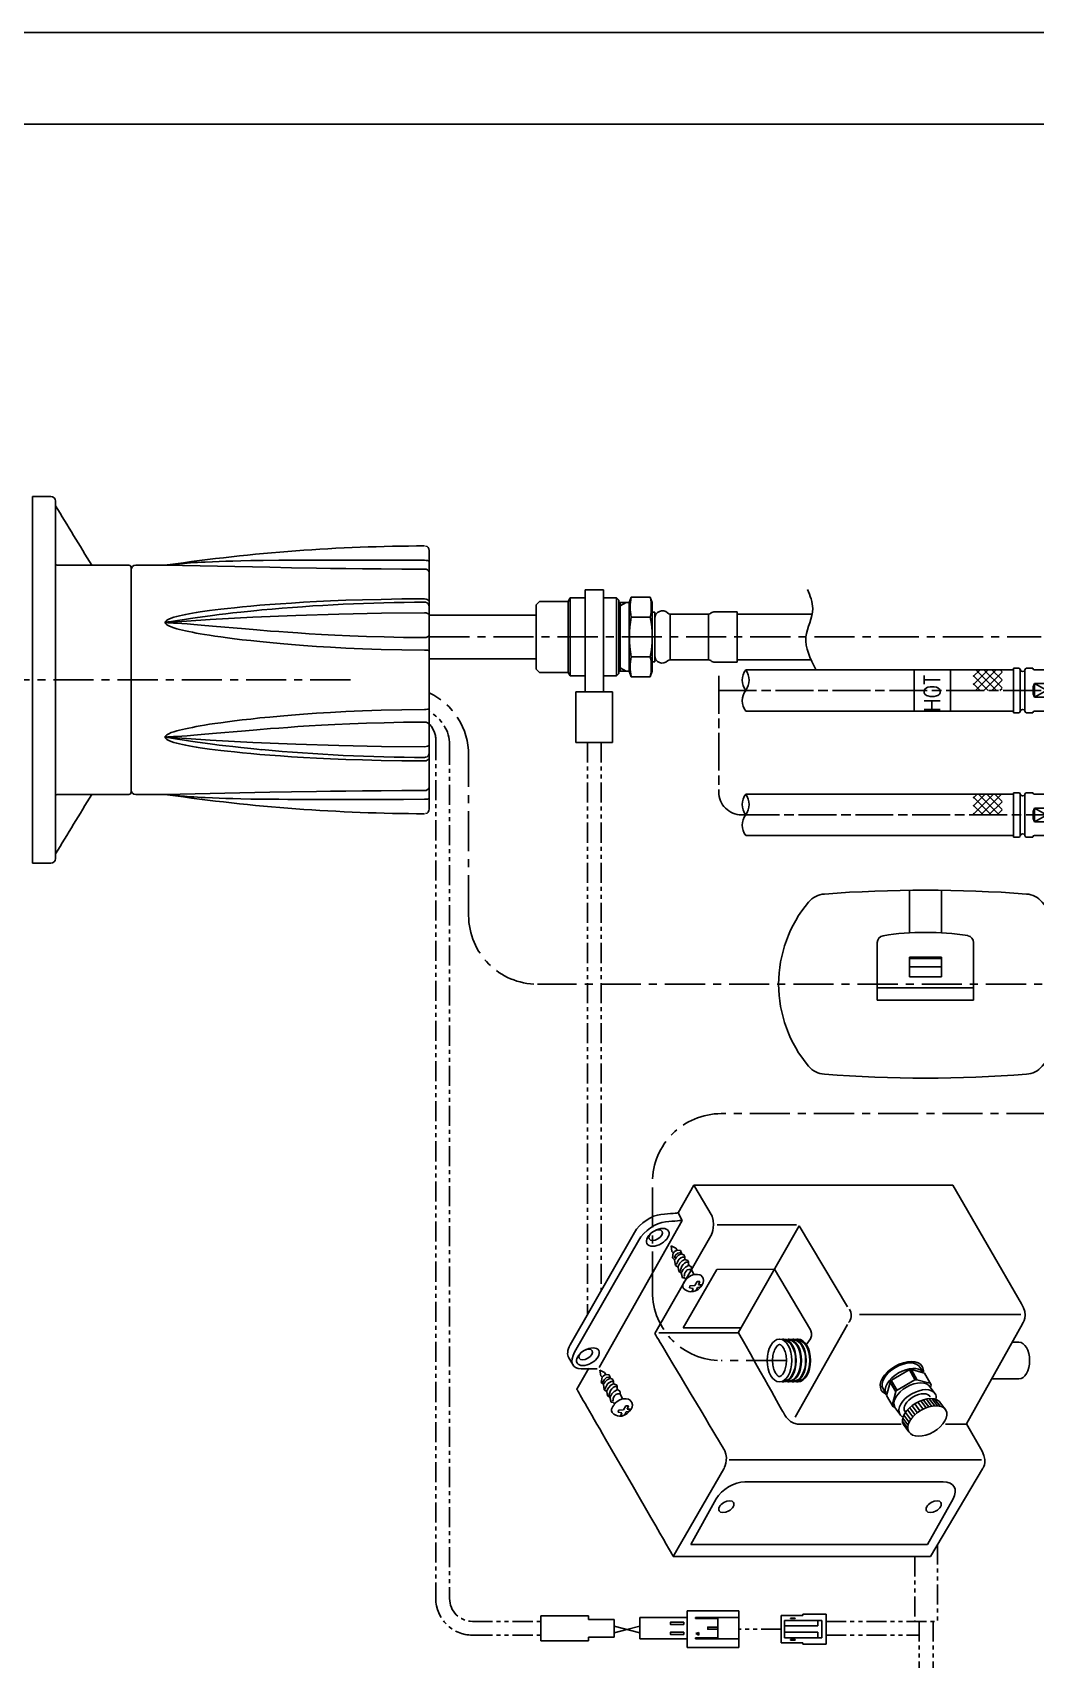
# Model space of a CAD drawing. Extents: x 0 to 841, y -1188 to -594.
# Drawn here: x 474.5 to 693.2, y -948.8 to -594 of the extents above; entities that cross this region are included whole.
import ezdxf

# ---------------------------------------------------------------- set-up
doc = ezdxf.new("R2010")
doc.units = 0
doc.header["$LTSCALE"] = 7
doc.header["$MEASUREMENT"] = 0
for name, pattern in [('CENTER', [2, 1.25, -0.25, 0.25, -0.25]), ('CHAIN', [0.3543, 0.2362, -0.0295, 0.0591, -0.0295]), ('PHANTOM2', [1.25, 0.625, -0.125, 0.125, -0.125, 0.125, -0.125])]:
    doc.linetypes.add(name, pattern=pattern)
doc.layers.get('0').update_dxf_attribs({"color": 2, "linetype": 'CONTINUOUS'})
for name, color, linetype in [('CL', 1, 'CENTER'), ('D', 2, 'CONTINUOUS'), ('DIM', 2, 'CONTINUOUS'), ('DWG', 7, 'CONTINUOUS'), ('HT', 3, 'CONTINUOUS'), ('PH', 3, 'PHANTOM2'), ('TXT', 4, 'CONTINUOUS')]:
    doc.layers.add(name, color=color, linetype=linetype)
doc.styles.add('GHS', font='romans', dxfattribs={"bigfont": 'ghs'})

# ---------------------------------------------------------------- blocks, each defined once
blk = doc.blocks.new('BORDER')
blk.add_line((1, 1), (0, 1))
blk = doc.blocks.new('A$C202E245C')
at = {"layer": 'DWG'}
for p, q in [((-6.11, 13.31), (-9.61, 13.31)), ((-9.61, -7.69), (-9.61, 13.31)), ((-6.93, -7.69), (-6.93, 13.31)), ((-6.11, 13.31), (2.98, 13.31)), ((-4.5, 6.31), (-0.2, 6.31)), ((-4.5, 6.31), (-4.5, -0.69)), ((-2.32, 6.31), (-2.32, -0.69)), ((-0.5, 6.31), (-0.5, -0.69)), ((-0.2, 6.31), (-0.2, -0.69)), ((5.08, 6.31), (14.37, 6.31)), ((-4.5, -0.69), (-0.2, -0.69)), ((5.09, -0.69), (14.37, -0.69)), ((-6.11, -7.69), (-9.61, -7.69)), ((-6.11, -7.69), (2.98, -7.69))]:
    blk.add_line(p, q, dxfattribs=at)
for centre, radius, start, end in [((-6.11, 7.05), 27.77, 90, 130.1295), ((-6.11, 7.05), 27.77, 49.8705, 90), ((-20.78, 24.45), 5, 130.1295, 175.6221), ((8.56, 24.45), 5, 4.3779, 49.8705), ((261.89, 2.81), 288.5, 175.6221, 184.3779), ((-274.11, 2.81), 288.5, 355.6221, 4.3779), ((2.98, 11.81), 1.5, 8.9805, 90), ((-53.99, 2.81), 59.18, 351.0275, 8.9805), ((2.98, -6.19), 1.5, 270, 351.0275), ((-20.78, -18.83), 5, 184.3779, 229.8705), ((8.56, -18.83), 5, 310.1295, 355.6221), ((-6.11, -1.42), 27.77, 229.8705, 270), ((-6.11, -1.42), 27.77, 270, 310.1295)]:
    blk.add_arc(centre, radius, start, end, dxfattribs=at)
blk = doc.blocks.new('nut')
at = {"layer": 'D', "ltscale": 0.6}
for p, q in [((40726.74, -8042.71), (40721.35, -8037.83)), ((40726.74, -8037.83), (40721.35, -8042.71)), ((40724.04, -8050.33), (40721.35, -8045.11)), ((40726.74, -8045.11), (40724.04, -8050.33)), ((40711.71, -8048.83), (40706.31, -8051.83)), ((40711.71, -8051.83), (40706.31, -8048.83)), ((40724.04, -8050.33), (40721.35, -8055.54)), ((40726.74, -8055.54), (40724.04, -8050.33)), ((40726.74, -8057.94), (40721.35, -8062.83)), ((40726.74, -8062.83), (40721.35, -8057.94))]:
    blk.add_line(p, q, dxfattribs=at)
at = {"layer": 'DWG'}
for p, q in [((40719.85, -8038.83), (40719.85, -8050.33)), ((40720.45, -8039.89), (40721.27, -8038.02)), ((40721.35, -8037.83), (40726.74, -8037.83)), ((40727.6, -8039.32), (40726.74, -8037.83)), ((40727.6, -8040.03), (40727.6, -8039.32)), ((40727.6, -8039.66), (40727.6, -8053.04)), ((40716.85, -8044.58), (40716.85, -8041.83)), ((40721.35, -8042.71), (40720.46, -8040.7)), ((40726.74, -8042.71), (40721.35, -8042.71)), ((40721.35, -8045.11), (40721.35, -8042.71)), ((40726.74, -8042.71), (40726.74, -8045.11)), ((40701.75, -8045.48), (40702.9, -8045.48)), ((40701.75, -8055.18), (40701.75, -8045.48)), ((40701.75, -8045.48), (40701.75, -8055.18)), ((40703.25, -8045.83), (40703.25, -8050.33)), ((40704.25, -8045.83), (40704.25, -8050.33)), ((40704.6, -8045.48), (40706.01, -8045.48)), ((40706.01, -8045.53), (40706.01, -8045.48)), ((40706.31, -8045.83), (40711.71, -8045.83)), ((40712.01, -8045.48), (40713.41, -8045.48)), ((40712.01, -8045.53), (40712.01, -8045.48)), ((40713.41, -8055.18), (40713.41, -8045.48)), ((40716.75, -8055.73), (40716.75, -8044.93)), ((40716.85, -8044.58), (40716.85, -8044.83)), ((40716.85, -8046.12), (40716.85, -8058.83)), ((40721.35, -8045.11), (40720.41, -8050.14)), ((40726.74, -8045.11), (40721.35, -8045.11)), ((40703.25, -8054.83), (40703.25, -8050.33)), ((40704.25, -8054.83), (40704.25, -8050.33)), ((40706.31, -8048.83), (40711.71, -8048.83)), ((40706.31, -8048.83), (40706.31, -8050.33)), ((40706.31, -8051.83), (40706.31, -8050.33)), ((40711.71, -8048.83), (40711.71, -8050.33)), ((40711.71, -8051.83), (40711.71, -8050.33)), ((40719.85, -8061.83), (40719.85, -8050.33)), ((40721.35, -8055.54), (40720.41, -8050.51)), ((40706.31, -8051.83), (40711.71, -8051.83)), ((40727.6, -8053.04), (40727.6, -8061.33)), ((40701.75, -8055.18), (40702.9, -8055.18)), ((40704.6, -8055.18), (40706.01, -8055.18)), ((40706.01, -8055.13), (40706.01, -8055.18)), ((40706.31, -8054.83), (40711.71, -8054.83)), ((40712.01, -8055.13), (40712.01, -8055.18)), ((40712.01, -8055.18), (40713.41, -8055.18)), ((40721.35, -8057.94), (40720.46, -8059.96)), ((40726.74, -8055.54), (40721.35, -8055.54)), ((40721.35, -8055.54), (40721.35, -8057.94)), ((40726.74, -8057.94), (40721.35, -8057.94)), ((40726.74, -8057.94), (40726.74, -8055.54)), ((40720.45, -8060.76), (40721.27, -8062.63)), ((40727.6, -8061.33), (40726.74, -8062.83)), ((40721.35, -8062.83), (40726.74, -8062.83))]:
    blk.add_line(p, q, dxfattribs=at)
for points in [[(40726.74, -8042.71), (40726.81, -8042.55), (40726.9, -8042.33), (40726.98, -8042.11), (40727.05, -8041.9), (40727.11, -8041.7), (40727.16, -8041.49), (40727.21, -8041.29), (40727.24, -8041.09), (40727.27, -8040.89), (40727.29, -8040.69), (40727.31, -8040.49), (40727.31, -8040.29), (40727.31, -8040.1), (40727.3, -8039.9), (40727.28, -8039.7), (40727.25, -8039.5), (40727.22, -8039.3), (40727.18, -8039.1), (40727.12, -8038.89), (40727.07, -8038.69), (40727, -8038.48), (40726.92, -8038.26), (40726.83, -8038.05), (40726.74, -8037.83)], [(40727.11, -8046.83), (40727.17, -8047.17), (40727.04, -8046.49), (40726.89, -8045.8), (40726.74, -8045.11)], [(40726.74, -8057.94), (40726.81, -8058.1), (40726.9, -8058.32), (40726.98, -8058.54), (40727.05, -8058.75), (40727.11, -8058.96), (40727.16, -8059.16), (40727.21, -8059.36), (40727.24, -8059.56), (40727.27, -8059.76), (40727.29, -8059.96), (40727.31, -8060.16), (40727.31, -8060.36), (40727.31, -8060.55), (40727.3, -8060.75), (40727.28, -8060.95), (40727.25, -8061.15), (40727.22, -8061.35), (40727.18, -8061.55), (40727.12, -8061.76), (40727.07, -8061.96), (40727, -8062.17), (40726.92, -8062.39), (40726.83, -8062.6), (40726.74, -8062.83)]]:
    blk.add_lwpolyline(points, dxfattribs=at)
for points in [[(40727.17, -8053.48), (40727.1, -8053.88, 0.089594), (40727.1, -8046.77)], [(40726.74, -8055.54), (40726.89, -8054.85), (40727.04, -8054.16), (40727.17, -8053.48), (40727.1, -8053.88, 0.003385), (40727.14, -8053.61)]]:
    blk.add_lwpolyline(points, format="xyb", dxfattribs=at)
for centre, radius, start, end in [((40719.85, -8041.83), 3, 89.4597, 180), ((40719.94, -8037.33), 1.5, 267.839, 340.5774), ((40721.37, -8040.29), 1, 156.4975, 203.9751), ((40702.9, -8045.83), 0.35, 360, 90), ((40703.55, -8045.75), 0.3, 186.2876, 208.5523), ((40703.75, -8045.64), 0.532, 208.5523, 331.4477), ((40703.96, -8045.75), 0.3, 331.4477, 353.7124), ((40704.6, -8045.83), 0.35, 90, 180), ((40706.31, -8045.53), 0.3, 180, 270), ((40711.71, -8045.53), 0.3, 270, 0), ((40713.41, -8044.68), 0.8, 270, 314.4593), ((40715.13, -8046.42), 1.65, 47.9269, 134.4593), ((40715.13, -8046.42), 1.65, 10.345, 47.9269), ((40716.85, -8044.93), 0.1, 90, 180), ((40709.91, -8050.33), 3.9, 157.3801, 180), ((40709.91, -8050.33), 3.9, 180, 202.6199), ((40708.11, -8050.33), 3.9, 0, 22.6199), ((40708.11, -8050.33), 3.9, 337.3801, 0), ((40721.39, -8050.33), 1, 169.3559, 190.6441), ((40703.55, -8054.9), 0.3, 151.4477, 173.7124), ((40703.75, -8055.01), 0.532, 28.5523, 151.4477), ((40703.96, -8054.9), 0.3, 6.2876, 28.5523), ((40715.13, -8054.23), 1.65, 312.0731, 349.655), ((40702.9, -8054.83), 0.35, 270, 0), ((40704.6, -8054.83), 0.35, 180, 270), ((40706.31, -8055.13), 0.3, 90, 180), ((40711.71, -8055.13), 0.3, 0, 90), ((40713.41, -8055.98), 0.8, 45.5407, 90), ((40715.13, -8054.23), 1.65, 225.5407, 312.0731), ((40716.85, -8055.73), 0.1, 180, 270), ((40719.85, -8058.83), 3, 180, 270.5403), ((40719.94, -8063.32), 1.5, 19.4226, 92.161), ((40721.37, -8060.36), 1, 156.0249, 203.5025)]:
    blk.add_arc(centre, radius, start, end, dxfattribs=at)
blk = doc.blocks.new('HOSE')
at = {"layer": 'HT', "ltscale": 0.6}
h = blk.add_hatch(dxfattribs=at)
h.set_pattern_fill('ANSI37', color=256, scale=10, angle=90)
h.set_pattern_definition([(135, (36912.7817, -28545.7335), (-0.88388348, -0.88388348), []), (225, (36912.7817, -28545.7335), (0.88388348, -0.88388348), [])])
h.paths.add_polyline_path([(40969.21, -8320.8), (40969.21, -8316.3), (40975.48, -8316.3), (40975.48, -8320.8)])
at = {"layer": 'D'}
for centre, start, end in [((40922.6, -8318.55), 143.1547, 216.8453), ((40916.6, -8318.55), 323.1547, 36.8453), ((40922.6, -8323.05), 143.1547, 216.8453)]:
    blk.add_arc(centre, 3.75, start, end, dxfattribs=at)
at = {"layer": 'DWG'}
for p, q in [((40956.35, -8316.3), (40919.6, -8316.3)), ((40977.96, -8316.3), (40956.35, -8316.3)), ((40977.96, -8325.3), (40919.6, -8325.3))]:
    blk.add_line(p, q, dxfattribs=at)
at = {"layer": 'D'}
blk.add_blockref('nut', (276.22, -270.48), dxfattribs=at)

msp = doc.modelspace()

# ---------------------------------------------------------------- linework, layer by layer
at = {"color": 7, "linetype": 'Continuous'}
for p, q in [((561, -721.08), (584.32, -721.08)), ((561, -730.58), (584.32, -730.58))]:
    msp.add_line(p, q, dxfattribs=at)
at = {"color": 1}
msp.add_line((601.31, -941.6), (606.91, -943.01), dxfattribs=at)
at = {"color": 3}
for p, q in [((601.31, -943.01), (604.11, -942.31)), ((604.11, -942.31), (606.91, -941.6))]:
    msp.add_line(p, q, dxfattribs=at)
at = {"layer": 'CL'}
for p, q in [((561, -725.82), (694.46, -725.82)), ((543.81, -735.18), (147.88, -735.18)), ((793.64, -829.79), (624.66, -829.79)), ((609.66, -868.64), (609.66, -844.79)), ((638.88, -883.64), (624.66, -883.64))]:
    msp.add_line(p, q, dxfattribs=at)
at = {"layer": 'CL', "linetype": 'CHAIN', "ltscale": 5}
for p, q in [((624.12, -734.32), (624.12, -759.63)), ((624.12, -737.48), (747.87, -737.48)), ((629.12, -764.63), (747.87, -764.63))]:
    msp.add_line(p, q, dxfattribs=at)
at = {"layer": 'CL', "linetype": 'CENTER'}
for p, q in [((569.59, -786.55), (569.59, -751.58)), ((761.14, -801.55), (584.59, -801.55))]:
    msp.add_line(p, q, dxfattribs=at)
for centre, start, end in [((554.59, -751.58), 0, 64.6831), ((584.59, -786.55), 180, 270)]:
    msp.add_arc(centre, 15, start, end, dxfattribs=at)
at = {"layer": 'CL', "linetype": 'CHAIN', "ltscale": 5}
msp.add_arc((629.12, -759.63), 5, 180, 270, dxfattribs=at)
at = {"layer": 'CL'}
for centre, start, end in [((624.66, -844.79), 90, 180), ((624.66, -868.64), 180, 270)]:
    msp.add_arc(centre, 15, start, end, dxfattribs=at)
at = {"layer": 'D'}
for p, q in [((602.62, -719.07), (602.32, -719.07)), ((602.62, -719.07), (603.92, -718.32)), ((613.53, -720.82), (613.53, -730.82)), ((621.89, -730.82), (621.89, -720.82)), ((602.62, -732.57), (602.32, -732.57)), ((602.62, -732.57), (603.92, -733.32))]:
    msp.add_line(p, q, dxfattribs=at)
at = {"layer": 'D', "ltscale": 0.6}
for p, q in [((605.05, -721.49), (609.2, -721.49)), ((605.05, -730.15), (609.2, -730.15))]:
    msp.add_line(p, q, dxfattribs=at)
msp.add_lwpolyline([(666.76, -732.98), (674.64, -732.98), (674.64, -741.98), (666.76, -741.98)], close=True, dxfattribs=at)
for centre, radius, start, end in [((615.77, -719.33), 10.94, 168.5902, 191.4098), ((598.47, -719.33), 10.94, 348.5902, 11.4098), ((627.04, -725.82), 22.41, 168.8596, 191.1404), ((587.21, -725.82), 22.41, 348.8596, 11.1404), ((615.77, -732.32), 10.94, 168.5902, 191.4098), ((598.47, -732.32), 10.94, 348.5902, 11.4098)]:
    msp.add_arc(centre, radius, start, end, dxfattribs=at)
msp.add_spline([(643.46, -715.47), (644.62, -719.62), (643.13, -725.82), (645.27, -732.91)], degree=3, dxfattribs=at)
at = {"layer": 'DIM', "color": 7, "linetype": 'ByBlock'}
for p, q in [((595.71, -939.34), (585.31, -939.34)), ((585.31, -939.34), (585.31, -944.75)), ((595.71, -939.34), (595.71, -940.14)), ((601.31, -940.14), (595.71, -940.14)), ((601.31, -940.14), (601.31, -943.95)), ((619.08, -939.71), (619.08, -939.93)), ((595.71, -944.75), (585.31, -944.75)), ((601.31, -943.95), (595.71, -943.95)), ((595.71, -943.95), (595.71, -944.75)), ((619.08, -944.11), (619.08, -944.33))]:
    msp.add_line(p, q, dxfattribs=at)
at = {"layer": 'DIM', "color": 0, "linetype": 'ByBlock'}
for p, q in [((606.91, -939.71), (617.27, -939.71)), ((606.91, -939.71), (606.91, -944.33)), ((617.27, -944.33), (617.27, -938.25)), ((617.27, -938.25), (628.53, -938.25)), ((619.08, -939.71), (624.23, -939.71)), ((619.08, -939.93), (623.94, -939.93)), ((623.94, -939.93), (623.94, -944.11)), ((624.23, -939.71), (628.53, -939.71)), ((628.53, -938.25), (628.53, -946.2)), ((637.73, -939.24), (642.49, -939.24)), ((637.73, -939.24), (637.73, -945.22)), ((639.75, -939.8), (640.79, -939.8)), ((639.75, -939.9), (639.75, -939.8)), ((640.79, -939.9), (639.75, -939.9)), ((640.79, -939.8), (640.79, -939.9)), ((642.49, -938.96), (646, -938.96)), ((642.49, -938.96), (642.49, -939.24)), ((646, -938.96), (647.56, -938.96)), ((647.56, -945.48), (647.56, -938.96)), ((619.13, -943.19), (619.8, -942.93)), ((619.13, -943.19), (619.8, -943.54)), ((619.8, -943.54), (619.8, -942.93)), ((638.48, -940.32), (646.59, -940.32)), ((638.48, -940.32), (638.48, -944.09)), ((638.48, -941.5), (645.74, -941.5)), ((638.48, -942.86), (645.74, -942.86)), ((645.74, -940.32), (645.74, -941.5)), ((645.74, -942.86), (645.74, -944.09)), ((646.59, -940.32), (646.59, -944.09)), ((606.91, -944.33), (617.27, -944.33)), ((617.27, -944.33), (617.27, -946.2)), ((617.27, -946.2), (628.53, -946.2)), ((619.08, -944.11), (623.94, -944.11)), ((624.23, -944.33), (619.08, -944.33)), ((624.23, -944.33), (628.53, -944.33)), ((637.73, -945.22), (642.49, -945.22)), ((638.48, -944.09), (646.59, -944.09)), ((639.75, -944.5), (640.79, -944.5)), ((639.75, -944.6), (639.75, -944.5)), ((640.79, -944.6), (639.75, -944.6)), ((640.79, -944.5), (640.79, -944.6)), ((642.49, -945.22), (642.49, -945.48)), ((642.49, -945.48), (647.56, -945.48))]:
    msp.add_line(p, q, dxfattribs=at)
for points in [[(616.5, -940.71), (613.6, -940.71), (613.6, -941.19), (616.5, -941.19)], [(616.5, -942.9), (613.6, -942.9), (613.6, -943.38), (616.5, -943.38)], [(623.94, -941.78), (621.72, -941.78), (621.72, -942.26), (623.94, -942.26)]]:
    msp.add_lwpolyline(points, close=True, dxfattribs=at)
at = {"layer": 'DWG'}
for p, q in [((474.5, -775.18), (474.5, -695.18)), ((474.5, -695.18), (478.5, -695.18)), ((479.5, -696.18), (479.5, -774.18)), ((560.2, -706), (560.52, -706.12)), ((560.52, -706.12), (560.78, -706.34)), ((515.2, -709.35), (513.75, -709.41)), ((516.62, -709.3), (515.2, -709.35)), ((518.16, -709.26), (516.62, -709.3)), ((519.94, -709.22), (518.16, -709.26)), ((522.11, -709.18), (519.94, -709.22)), ((524.81, -709.14), (522.11, -709.18)), ((528.18, -709.11), (524.81, -709.14)), ((543.72, -709.09), (537.49, -709.08)), ((560.78, -706.34), (560.94, -706.64)), ((560.94, -706.64), (561, -706.98)), ((561, -706.98), (561, -735.18)), ((480, -710.18), (495.5, -710.18)), ((495.5, -710.18), (480, -710.18)), ((496, -710.68), (496, -759.68)), ((496, -711.18), (496, -735.18)), ((497, -710.18), (503.41, -710.18)), ((503.41, -710.18), (526.22, -710.64)), ((503.64, -710.17), (503.5, -710.18)), ((503.75, -710.16), (503.92, -710.13)), ((503.92, -710.13), (503.93, -710.13)), ((503.93, -710.13), (503.92, -710.13)), ((503.93, -710.13), (503.93, -710.13)), ((526.22, -710.64), (530.98, -710.73)), ((594.98, -737.82), (594.98, -715.57)), ((598.98, -715.57), (594.98, -715.57)), ((598.98, -737.82), (598.98, -715.57)), ((519.94, -720.4), (522.11, -720.18)), ((584.32, -718.82), (585.07, -718.07)), ((584.32, -718.82), (584.32, -725.82)), ((585.07, -718.07), (591.32, -718.07)), ((591.76, -717.32), (591.32, -718.07)), ((591.32, -718.07), (591.32, -725.82)), ((591.76, -717.32), (594.98, -717.32)), ((591.76, -717.32), (591.76, -725.82)), ((598.98, -717.32), (601.82, -717.32)), ((602.32, -717.82), (601.82, -717.32)), ((601.82, -717.32), (601.82, -725.82)), ((602.32, -725.82), (602.32, -717.82)), ((604.62, -718.32), (602.32, -718.32)), ((602.62, -725.82), (602.62, -718.32)), ((604.62, -718.32), (605.05, -717.16)), ((604.62, -718.32), (604.62, -733.32)), ((609.2, -717.16), (605.05, -717.16)), ((609.62, -718.32), (609.2, -717.16)), ((609.62, -718.32), (609.62, -725.82)), ((503.92, -722.65), (503.93, -722.65)), ((503.93, -722.69), (503.93, -722.61)), ((506.08, -722.24), (507.61, -722)), ((507.06, -722.9), (506.08, -722.84)), ((508.22, -722.99), (507.06, -722.9)), ((507.61, -722), (508.91, -721.81)), ((509.66, -723.1), (508.22, -722.99)), ((508.91, -721.81), (510.47, -721.58)), ((511.3, -723.23), (509.66, -723.1)), ((510.47, -721.58), (512.15, -721.35)), ((513.75, -723.44), (511.3, -723.23)), ((512.15, -721.35), (513.75, -721.14)), ((513.75, -721.14), (515.2, -720.95)), ((520.97, -724.08), (513.75, -723.44)), ((515.2, -720.95), (516.62, -720.78)), ((516.62, -720.78), (518.15, -720.6)), ((518.15, -720.6), (519.94, -720.4)), ((609.62, -720.42), (610.16, -720.42)), ((610.16, -720.42), (610.16, -731.22)), ((621.89, -720.82), (613.53, -720.82)), ((622.38, -720.65), (622.45, -720.6)), ((628.16, -720.32), (623.25, -720.32)), ((628.16, -720.32), (628.16, -731.32)), ((644.5, -720.82), (628.16, -720.82)), ((523.38, -724.29), (520.97, -724.08)), ((584.32, -732.82), (584.32, -725.82)), ((591.32, -733.57), (591.32, -725.82)), ((591.76, -734.32), (591.76, -725.82)), ((601.82, -734.32), (601.82, -725.82)), ((602.32, -733.82), (602.32, -725.82)), ((602.62, -725.82), (602.62, -733.32)), ((609.62, -725.82), (609.62, -733.32)), ((621.89, -730.82), (613.53, -730.82)), ((644.25, -730.82), (628.16, -730.82)), ((584.32, -732.82), (585.07, -733.57)), ((585.07, -733.57), (591.32, -733.57)), ((591.76, -734.32), (591.32, -733.57)), ((591.76, -734.32), (594.98, -734.32)), ((598.98, -734.32), (601.82, -734.32)), ((602.32, -733.82), (601.82, -734.32)), ((604.62, -733.32), (602.32, -733.32)), ((604.62, -733.32), (605.05, -734.49)), ((609.2, -734.49), (605.05, -734.49)), ((609.62, -733.32), (609.2, -734.49)), ((609.62, -731.22), (610.16, -731.22)), ((622.38, -731), (622.45, -731.05)), ((628.16, -731.32), (623.25, -731.32)), ((496, -759.17), (496, -735.18)), ((561, -763.37), (561, -735.18)), ((592.98, -748.82), (592.98, -737.82)), ((600.98, -737.82), (592.98, -737.82)), ((600.98, -748.82), (600.98, -737.82)), ((503.92, -747.7), (503.93, -747.7)), ((503.93, -747.66), (503.93, -747.74)), ((507.06, -747.45), (506.08, -747.51)), ((506.08, -748.11), (507.61, -748.35)), ((508.22, -747.36), (507.06, -747.45)), ((507.61, -748.35), (508.91, -748.54)), ((509.66, -747.25), (508.22, -747.36)), ((508.91, -748.54), (510.47, -748.77)), ((511.3, -747.12), (509.66, -747.25)), ((513.75, -746.91), (511.3, -747.12)), ((520.97, -746.27), (513.75, -746.91)), ((523.38, -746.07), (520.97, -746.27)), ((510.47, -748.77), (512.15, -749)), ((512.15, -749), (513.75, -749.21)), ((513.75, -749.21), (515.2, -749.4)), ((515.2, -749.4), (516.62, -749.57)), ((516.62, -749.57), (518.15, -749.75)), ((518.15, -749.75), (519.94, -749.95)), ((519.94, -749.95), (522.11, -750.17)), ((600.98, -748.82), (592.98, -748.82)), ((480, -760.18), (495.5, -760.18)), ((495.5, -760.18), (480, -760.18)), ((497, -760.18), (503.41, -760.18)), ((503.41, -760.18), (526.22, -759.71)), ((503.64, -760.18), (503.5, -760.17)), ((503.75, -760.19), (503.92, -760.22)), ((503.92, -760.22), (503.93, -760.22)), ((503.93, -760.22), (503.92, -760.22)), ((503.93, -760.22), (503.93, -760.22)), ((515.2, -761), (513.75, -760.94)), ((516.62, -761.05), (515.2, -761)), ((518.16, -761.09), (516.62, -761.05)), ((519.94, -761.13), (518.16, -761.09)), ((522.11, -761.17), (519.94, -761.13)), ((524.81, -761.21), (522.11, -761.17)), ((528.18, -761.24), (524.81, -761.21)), ((526.22, -759.71), (530.98, -759.62)), ((543.72, -761.26), (537.49, -761.27)), ((560.2, -764.35), (560.52, -764.23)), ((560.52, -764.23), (560.78, -764.01)), ((560.78, -764.01), (560.94, -763.71)), ((560.94, -763.71), (561, -763.37)), ((474.5, -775.18), (478.5, -775.18)), ((615.24, -851.44), (616.18, -853.08)), ((623.77, -854.07), (641.11, -854.07)), ((641.64, -854.27), (628.35, -877.57)), ((652.23, -871.93), (641.64, -854.27)), ((623.69, -863.77), (616.36, -876.52)), ((636.26, -863.73), (623.69, -863.77)), ((644.13, -876.96), (636.26, -863.73)), ((617.71, -867.79), (617.83, -867.32)), ((618.53, -867.9), (617.71, -867.79)), ((617.83, -867.32), (618.93, -867.26)), ((618.35, -868.49), (618.53, -867.9)), ((619.11, -868.43), (618.35, -868.49)), ((618.93, -867.26), (619.4, -866.39)), ((619.46, -867.73), (619.11, -868.43)), ((619.4, -866.39), (619.98, -866.39)), ((620.04, -867.61), (619.46, -867.73)), ((619.98, -866.39), (619.69, -867.15)), ((619.69, -867.15), (620.33, -867.15)), ((620.33, -867.15), (620.04, -867.61)), ((640.79, -896), (652.22, -875.75)), ((654.84, -873.6), (690.01, -873.6)), ((611.09, -877.57), (628.43, -877.57)), ((616.36, -876.52), (628.95, -876.52)), ((661.77, -887.93), (665.67, -885.68)), ((665.67, -885.68), (666.17, -885.62)), ((665.71, -885.7), (666.91, -887.79)), ((666.13, -885.7), (667.33, -887.79)), ((666.17, -885.62), (669.01, -886.39)), ((669.01, -886.39), (670.43, -888.94)), ((660.71, -891.24), (661.47, -888.41)), ((661.47, -888.41), (661.77, -887.93)), ((661.51, -888.34), (662.71, -890.44)), ((661.81, -888.05), (663, -890.14)), ((661.92, -893.45), (662.74, -890.41)), ((662.74, -890.41), (663, -890.13)), ((663, -890.13), (666.91, -887.88)), ((666.91, -887.88), (667.34, -887.84)), ((667.34, -887.84), (670.18, -888.59)), ((670.43, -888.94), (670.27, -889.53)), ((603.38, -894.4), (603.85, -893.52)), ((603.85, -893.52), (604.43, -893.52)), ((604.43, -893.52), (604.14, -894.28)), ((662.15, -893.74), (660.71, -891.24)), ((662.27, -893.77), (662.15, -893.74)), ((665.79, -893.94), (666.9, -895.43)), ((666.3, -893.52), (667.42, -895.01)), ((666.86, -893.1), (667.98, -894.58)), ((667.52, -892.73), (668.63, -894.21)), ((668.22, -892.45), (669.33, -893.93)), ((668.78, -892.26), (669.9, -893.74)), ((669.4, -892.07), (670.51, -893.56)), ((670.03, -891.98), (671.14, -893.47)), ((670.64, -891.98), (671.75, -893.47)), ((671.27, -892.12), (672.38, -893.61)), ((602.16, -894.92), (602.28, -894.46)), ((602.98, -895.04), (602.16, -894.92)), ((602.28, -894.46), (603.38, -894.4)), ((602.8, -895.62), (602.98, -895.04)), ((603.56, -895.56), (602.8, -895.62)), ((603.91, -894.86), (603.56, -895.56)), ((604.49, -894.75), (603.91, -894.86)), ((604.14, -894.28), (604.78, -894.28)), ((604.78, -894.28), (604.49, -894.75)), ((664.2, -896.85), (665.31, -898.33)), ((664.24, -896.19), (665.36, -897.67)), ((664.48, -895.53), (665.59, -897.02)), ((664.85, -894.97), (665.96, -896.46)), ((665.32, -894.46), (666.43, -895.94)), ((673.57, -897.5), (678.24, -897.5)), ((626.38, -905.32), (681.39, -905.32)), ((618.03, -923.78), (669.61, -923.78))]:
    msp.add_line(p, q, dxfattribs=at)
for points in [[(513.75, -709.41), (512.14, -709.48), (511.3, -709.52), (510.47, -709.57), (509.66, -709.62), (508.91, -709.67), (508.22, -709.72), (507.61, -709.77), (507.06, -709.81), (506.56, -709.86), (506.08, -709.9), (505.65, -709.94), (505.24, -709.98), (504.82, -710.03)], [(537.49, -709.08), (532.35, -709.09), (530.15, -709.1), (528.18, -709.11)], [(560, -709.11), (555.41, -709.1), (543.72, -709.09)], [(561, -709.43), (560.95, -709.33), (560.81, -709.24), (560.59, -709.17), (560.31, -709.12), (560, -709.11)], [(503.41, -710.18), (503.58, -710.17), (503.75, -710.16)], [(503.93, -710.13), (503.79, -710.16), (503.64, -710.17)], [(504.82, -710.03), (504.15, -710.11), (503.93, -710.13)], [(530.98, -710.73), (536.4, -710.82), (539.45, -710.87), (542.78, -710.91), (546.46, -710.95), (550.53, -710.98), (555.02, -711.01), (560, -711.02)], [(561, -711.99), (560.95, -711.69), (560.82, -711.43), (560.6, -711.22), (560.32, -711.07), (560, -711.02)], [(560, -717.51), (555.03, -717.54), (550.53, -717.62), (546.47, -717.71), (542.8, -717.83), (539.46, -717.96), (536.41, -718.11), (533.61, -718.26), (531, -718.42), (528.54, -718.58), (526.24, -718.75), (524.09, -718.92), (522.09, -719.1), (520.25, -719.27), (518.55, -719.44), (516.99, -719.6), (515.58, -719.76), (514.29, -719.92), (513.12, -720.08), (512.05, -720.23), (511.07, -720.37), (510.18, -720.52), (509.36, -720.65), (508.6, -720.79), (507.89, -720.92), (507.21, -721.06), (506.57, -721.2), (505.94, -721.36), (505.33, -721.53), (504.76, -721.72), (504.22, -721.93), (503.78, -722.16), (503.5, -722.43)], [(522.11, -720.18), (523.38, -720.05), (524.52, -719.94)], [(560, -717.51), (560.31, -717.55), (560.58, -717.64), (560.8, -717.79), (560.95, -717.99), (561, -718.22)], [(560, -718.25), (560.2, -718.27), (560.52, -718.4), (560.78, -718.62), (560.94, -718.92), (561, -719.25)], [(503.5, -722.43), (503.45, -722.51), (503.42, -722.59), (503.41, -722.68)], [(503.92, -722.65), (503.75, -722.67), (503.58, -722.67), (503.41, -722.68)], [(503.41, -722.68), (503.42, -722.76), (503.45, -722.85), (503.5, -722.92)], [(503.93, -722.61), (503.79, -722.56), (503.64, -722.49), (503.5, -722.43)], [(503.93, -722.69), (503.79, -722.77), (503.64, -722.85), (503.5, -722.92)], [(503.5, -722.92), (503.78, -723.19), (504.22, -723.43), (504.75, -723.65), (505.33, -723.85), (505.94, -724.04), (506.56, -724.21), (507.2, -724.37), (507.88, -724.51), (508.59, -724.66), (509.35, -724.81), (510.17, -724.97), (511.06, -725.13), (512.03, -725.29), (513.1, -725.47), (514.27, -725.64), (515.56, -725.83), (516.98, -726.02), (518.53, -726.22), (520.23, -726.42), (522.07, -726.63), (524.07, -726.85), (526.22, -727.06), (528.53, -727.28), (530.98, -727.49), (533.59, -727.69), (536.4, -727.89), (539.45, -728.08), (542.78, -728.25), (546.46, -728.41), (550.53, -728.54), (555.02, -728.64), (560, -728.69)], [(503.92, -722.65), (503.92, -722.64), (503.92, -722.63), (503.93, -722.61)], [(503.93, -722.69), (503.92, -722.68), (503.92, -722.67), (503.92, -722.65)], [(503.93, -722.65), (513.23, -722.03), (522.55, -721.52), (531.89, -721.11), (541.25, -720.82), (550.62, -720.64), (560, -720.58)], [(503.93, -722.61), (504.15, -722.56), (504.45, -722.51), (504.82, -722.44), (506.08, -722.24)], [(504.45, -722.74), (504.15, -722.72), (503.93, -722.69)], [(506.08, -722.84), (505.24, -722.79), (504.45, -722.74)], [(561, -721.08), (560.95, -720.92), (560.82, -720.79), (560.6, -720.68), (560.32, -720.6), (560, -720.58)], [(560, -725.95), (555.41, -725.91), (551.18, -725.83), (547.29, -725.71), (543.72, -725.58), (540.45, -725.43), (537.49, -725.28), (534.79, -725.12), (532.35, -724.96), (530.15, -724.81), (528.18, -724.66), (526.4, -724.53), (523.38, -724.29)], [(561, -725.29), (560.95, -725.49), (560.81, -725.68), (560.59, -725.82), (560.31, -725.91), (560, -725.95)], [(561, -728.95), (560.95, -728.87), (560.82, -728.8), (560.6, -728.74), (560.32, -728.7), (560, -728.69)], [(561, -741.4), (560.95, -741.48), (560.82, -741.55), (560.6, -741.61), (560.32, -741.65), (560, -741.66)], [(503.5, -747.43), (503.78, -747.16), (504.22, -746.92), (504.75, -746.7), (505.33, -746.5), (505.94, -746.31), (506.56, -746.14), (507.2, -745.98), (507.88, -745.84), (508.59, -745.69), (509.35, -745.54), (510.17, -745.39), (511.06, -745.22), (512.03, -745.06), (513.1, -744.88), (514.27, -744.71), (515.56, -744.52), (516.98, -744.33), (518.53, -744.13), (520.23, -743.93), (522.07, -743.72), (524.07, -743.5), (526.22, -743.29), (528.53, -743.07), (530.98, -742.86), (533.59, -742.66), (536.4, -742.46), (539.45, -742.27), (542.78, -742.1), (546.46, -741.94), (550.53, -741.81), (555.02, -741.71), (560, -741.66)], [(560, -744.41), (555.41, -744.44), (551.18, -744.52), (547.29, -744.64), (543.72, -744.77), (540.45, -744.92), (537.49, -745.08), (534.79, -745.23), (532.35, -745.39), (530.15, -745.54), (528.18, -745.69), (526.4, -745.82), (523.38, -746.07)], [(561, -745.06), (560.95, -744.86), (560.81, -744.67), (560.59, -744.53), (560.31, -744.44), (560, -744.41)], [(503.41, -747.68), (503.42, -747.59), (503.45, -747.5), (503.5, -747.43)], [(503.5, -747.92), (503.45, -747.84), (503.42, -747.76), (503.41, -747.68)], [(503.92, -747.7), (503.75, -747.68), (503.58, -747.68), (503.41, -747.68)], [(503.93, -747.66), (503.79, -747.58), (503.64, -747.5), (503.5, -747.43)], [(503.93, -747.74), (503.79, -747.79), (503.64, -747.86), (503.5, -747.92)], [(560, -752.84), (555.03, -752.81), (550.53, -752.74), (546.47, -752.64), (542.8, -752.52), (539.46, -752.39), (536.41, -752.24), (533.61, -752.09), (531, -751.94), (528.54, -751.77), (526.24, -751.6), (524.09, -751.43), (522.09, -751.25), (520.25, -751.08), (518.55, -750.91), (516.99, -750.75), (515.58, -750.59), (514.29, -750.43), (513.12, -750.27), (512.05, -750.12), (511.07, -749.98), (510.18, -749.83), (509.36, -749.7), (508.6, -749.56), (507.89, -749.43), (507.21, -749.29), (506.57, -749.15), (505.94, -749), (505.33, -748.82), (504.76, -748.63), (504.22, -748.42), (503.78, -748.19), (503.5, -747.92)], [(503.93, -747.66), (503.92, -747.67), (503.92, -747.68), (503.92, -747.7)], [(503.92, -747.7), (503.92, -747.71), (503.92, -747.72), (503.93, -747.74)], [(504.45, -747.61), (504.15, -747.63), (503.93, -747.66)], [(503.93, -747.7), (513.23, -748.32), (522.55, -748.83), (531.89, -749.24), (541.25, -749.53), (550.62, -749.71), (560, -749.77)], [(503.93, -747.74), (504.15, -747.79), (504.45, -747.85), (504.82, -747.91), (506.08, -748.11)], [(506.08, -747.51), (505.24, -747.56), (504.45, -747.61)], [(522.11, -750.17), (523.38, -750.3), (524.52, -750.41)], [(561, -749.27), (560.95, -749.43), (560.82, -749.56), (560.6, -749.67), (560.32, -749.75), (560, -749.77)], [(560, -752.1), (560.2, -752.08), (560.52, -751.95), (560.78, -751.73), (560.94, -751.43), (561, -751.1)], [(560, -752.84), (560.31, -752.81), (560.58, -752.71), (560.8, -752.56), (560.95, -752.36), (561, -752.13)], [(530.98, -759.62), (536.4, -759.53), (539.45, -759.48), (542.78, -759.44), (546.46, -759.4), (550.53, -759.37), (555.02, -759.34), (560, -759.33)], [(561, -758.36), (560.95, -758.66), (560.82, -758.92), (560.6, -759.13), (560.32, -759.28), (560, -759.33)], [(503.41, -760.18), (503.58, -760.18), (503.75, -760.19)], [(503.93, -760.22), (503.79, -760.19), (503.64, -760.18)], [(504.82, -760.32), (504.15, -760.24), (503.93, -760.22)], [(513.75, -760.94), (512.14, -760.87), (511.3, -760.83), (510.47, -760.78), (509.66, -760.73), (508.91, -760.68), (508.22, -760.63), (507.61, -760.58), (507.06, -760.54), (506.56, -760.49), (506.08, -760.45), (505.65, -760.41), (505.24, -760.37), (504.82, -760.32)], [(537.49, -761.27), (532.35, -761.26), (530.15, -761.25), (528.18, -761.24)], [(560, -761.24), (555.41, -761.25), (543.72, -761.26)], [(561, -760.92), (560.95, -761.02), (560.81, -761.11), (560.59, -761.18), (560.31, -761.23), (560, -761.24)]]:
    msp.add_lwpolyline(points, dxfattribs=at)
for centre, radius, start, end in [((478.5, -696.18), 1, 0, 90), ((561.04, -1100.54), 394.57, 90.151, 98.3222), ((480, -709.68), 0.5, 180, 270), ((495.5, -710.68), 0.5, 0, 90), ((497, -711.18), 1, 90, 180), ((561.04, -1112.82), 394.57, 90.151, 95.309), ((611.81, -721.77), 1.65, 45.5407, 180), ((613.53, -720.02), 0.8, 225.5407, 270), ((621.89, -720.02), 0.8, 270, 308.1929), ((623.25, -721.62), 1.3, 90, 128.1929), ((611.81, -729.88), 1.65, 180, 314.4593), ((613.53, -731.62), 0.8, 90, 134.4593), ((621.89, -731.62), 0.8, 51.8071, 90), ((623.25, -730.02), 1.3, 231.8071, 270), ((561.04, -357.53), 394.57, 264.691, 269.849), ((497, -759.18), 1, 180, 270), ((480, -760.68), 0.5, 90, 180), ((495.5, -759.68), 0.5, 270, 0), ((561.04, -369.81), 394.57, 261.6778, 269.849), ((478.5, -774.18), 1, 270, 0)]:
    msp.add_arc(centre, radius, start, end, dxfattribs=at)
for centre, major_axis, ratio in [((610.82, -856.77), (-2.36, -1.37), 0.578783), ((610.34, -856.29), (-1.42, -0.82), 0.57912), ((637.37, -883.64), (0, -4.68), 0.578004), ((595.6, -882.81), (-2.36, -1.37), 0.577862), ((595.11, -882.32), (-1.42, -0.82), 0.577586), ((669.61, -896.82), (-4.06, -2.34), 0.57807), ((625.78, -915.53), (-1.58, -0.91), 0.578517), ((670.98, -915.53), (-1.58, -0.91), 0.578517)]:
    msp.add_ellipse(centre, major_axis=major_axis, ratio=ratio, dxfattribs=at)
for points, knots in [([(479.5, -697.2), (482.14, -701.53), (484.78, -705.85), (487.41, -710.18), (487.41, -710.18), (487.41, -710.18), (487.41, -710.18)], [0, 0, 0, 0, 1, 1, 1, 1.000009, 1.000009, 1.000009, 1.000009]), ([(638.04, -878.98), (638.13, -878.97), (638.22, -878.96), (638.31, -878.96), (639.81, -878.96), (641.02, -881.05), (641.02, -883.64), (641.02, -886.22), (639.81, -888.32), (638.31, -888.32), (638.19, -888.32), (638.08, -888.31), (637.97, -888.28)], [0.515346, 0.515346, 0.515346, 0.515346, 1, 1, 1, 2, 2, 2, 3, 3, 3, 4, 4, 4, 4]), ([(638.31, -888.1), (639.74, -888.1), (640.89, -886.1), (640.89, -883.64), (640.89, -881.18), (639.74, -879.18), (638.31, -879.18)], [1, 1, 1, 1, 2, 2, 2, 3, 3, 3, 3]), ([(639.18, -878.98), (639.27, -878.97), (639.36, -878.96), (639.45, -878.96), (640.94, -878.96), (642.16, -881.05), (642.16, -883.64), (642.16, -886.22), (640.94, -888.32), (639.45, -888.32), (639.33, -888.32), (639.22, -888.31), (639.1, -888.28)], [0.515346, 0.515346, 0.515346, 0.515346, 1, 1, 1, 2, 2, 2, 3, 3, 3, 4, 4, 4, 4]), ([(639.45, -888.1), (640.87, -888.1), (642.02, -886.1), (642.02, -883.64), (642.02, -881.18), (640.87, -879.18), (639.45, -879.18)], [1, 1, 1, 1, 2, 2, 2, 3, 3, 3, 3]), ([(640.21, -878.98), (640.3, -878.97), (640.39, -878.96), (640.48, -878.96), (641.98, -878.96), (643.19, -881.05), (643.19, -883.64), (643.19, -886.22), (641.98, -888.32), (640.48, -888.32), (640.37, -888.32), (640.25, -888.31), (640.14, -888.28)], [0.515346, 0.515346, 0.515346, 0.515346, 1, 1, 1, 2, 2, 2, 3, 3, 3, 4, 4, 4, 4]), ([(640.48, -888.1), (641.91, -888.1), (643.06, -886.1), (643.06, -883.64), (643.06, -881.18), (641.91, -879.18), (640.48, -879.18)], [1, 1, 1, 1, 2, 2, 2, 3, 3, 3, 3]), ([(641.15, -878.98), (641.23, -878.97), (641.32, -878.96), (641.41, -878.96), (642.91, -878.96), (644.12, -881.05), (644.12, -883.64), (644.12, -886.22), (642.91, -888.32), (641.41, -888.32), (641.3, -888.32), (641.18, -888.31), (641.07, -888.28)], [0.515346, 0.515346, 0.515346, 0.515346, 1, 1, 1, 2, 2, 2, 3, 3, 3, 4, 4, 4, 4]), ([(641.41, -888.1), (642.84, -888.1), (643.99, -886.1), (643.99, -883.64), (643.99, -881.18), (642.84, -879.18), (641.41, -879.18)], [1, 1, 1, 1, 2, 2, 2, 3, 3, 3, 3]), ([(689.59, -887.63), (690.86, -887.63), (691.9, -885.84), (691.9, -883.64), (691.9, -881.44), (690.86, -879.65), (689.59, -879.65)], [1, 1, 1, 1, 2, 2, 2, 3, 3, 3, 3]), ([(592.7, -881.84), (591.54, -883.84), (592.17, -885.48), (594.1, -885.48), (596.03, -885.48), (597.61, -885.48), (597.61, -885.48)], [4, 4, 4, 4, 5, 5, 5, 6, 6, 6, 6]), ([(637.37, -887.12), (637.41, -887.12), (637.45, -887.12), (637.55, -887.08), (637.62, -887.05), (637.76, -886.95), (637.85, -886.88), (638.02, -886.69), (638.12, -886.56), (638.36, -886.16), (638.51, -885.84), (638.74, -885.08), (638.82, -884.66), (638.89, -883.79), (638.89, -883.33), (638.79, -882.47), (638.7, -882.05), (638.46, -881.32), (638.31, -881.01), (638.02, -880.58), (637.9, -880.44), (637.67, -880.25), (637.58, -880.21), (637.45, -880.16), (637.41, -880.16), (637.32, -880.16), (637.27, -880.17), (637.15, -880.22), (637.07, -880.26), (636.89, -880.4), (636.79, -880.5), (636.59, -880.76), (636.49, -880.93), (636.24, -881.43), (636.11, -881.81), (635.92, -882.67), (635.87, -883.14), (635.86, -884.07), (635.91, -884.54), (636.09, -885.41), (636.22, -885.8), (636.5, -886.38), (636.65, -886.6), (636.89, -886.88), (637, -886.97), (637.18, -887.08), (637.25, -887.11), (637.33, -887.12), (637.35, -887.12), (637.37, -887.12)], [0, 0, 0, 0, 0.188792, 0.188792, 0.377583, 0.377583, 0.566375, 0.566375, 0.755166, 0.755166, 1.08936, 1.08936, 1.423553, 1.423553, 1.757747, 1.757747, 2.09194, 2.09194, 2.426134, 2.426134, 2.687518, 2.687518, 2.948902, 2.948902, 3.158926, 3.158926, 3.368949, 3.368949, 3.578972, 3.578972, 3.788996, 3.788996, 3.999019, 3.999019, 4.35154, 4.35154, 4.704062, 4.704062, 5.056584, 5.056584, 5.409105, 5.409105, 5.697816, 5.697816, 5.940003, 5.940003, 6.182189, 6.182189, 6.283185, 6.283185, 6.283185, 6.283185])]:
    msp.add_open_spline(points, degree=3, knots=knots, dxfattribs=at)
for points in [[(487.41, -760.18), (484.78, -764.5), (482.14, -768.82), (479.5, -773.15)], [(618.72, -845.37), (618.72, -845.37), (615.24, -851.44), (615.24, -851.44)], [(675.13, -845.37), (675.13, -845.37), (618.72, -845.37), (618.72, -845.37)], [(622.66, -852.16), (622.66, -852.16), (618.72, -845.37), (618.72, -845.37)], [(690.11, -871.29), (690.11, -871.29), (675.13, -845.37), (675.13, -845.37)], [(615.24, -851.44), (615.24, -851.44), (613.57, -851.59), (611.53, -851.77)], [(598.07, -885.18), (598.07, -885.18), (616.18, -853.08), (616.18, -853.08)], [(611.53, -851.77), (609.5, -851.94), (606.88, -853.73), (605.73, -855.73)], [(612.48, -853.4), (610.44, -853.58), (607.83, -855.36), (606.67, -857.37)], [(616.18, -853.08), (616.18, -853.08), (614.52, -853.22), (612.48, -853.4)], [(622.41, -856.42), (622.41, -856.42), (623.48, -854.83), (622.66, -852.16)], [(605.73, -855.73), (605.73, -855.73), (591.75, -880.2), (591.75, -880.2)], [(606.67, -857.37), (606.67, -857.37), (592.7, -881.84), (592.7, -881.84)], [(610.19, -877.77), (610.19, -877.77), (622.41, -856.42), (622.41, -856.42)], [(613.75, -858.59), (613.75, -858.59), (613.93, -859.87), (613.93, -859.87)], [(614.74, -859.11), (614.74, -859.11), (613.75, -858.59), (613.75, -858.59)], [(613.93, -859.87), (613.93, -859.87), (614.22, -860.16), (614.22, -860.16)], [(614.22, -860.16), (614.22, -860.16), (614.04, -861.27), (614.04, -861.27)], [(614.04, -861.27), (614.04, -861.27), (614.51, -861.67), (614.51, -861.67)], [(614.22, -860.16), (614.22, -860.16), (614.68, -859.64), (615.03, -859.58)], [(614.39, -861.27), (614.39, -861.27), (614.8, -859.98), (615.85, -860.1)], [(614.51, -861.67), (614.51, -861.67), (615.03, -860.63), (615.9, -860.39)], [(614.51, -861.67), (614.51, -861.67), (614.68, -862.9), (614.68, -862.9)], [(615.03, -859.58), (615.03, -859.58), (614.74, -859.11), (614.74, -859.11)], [(614.91, -862.72), (614.91, -862.72), (615.32, -860.92), (616.66, -861.09)], [(615.79, -859.64), (615.79, -859.64), (615.03, -859.58), (615.03, -859.58)], [(615.26, -863.25), (615.26, -863.25), (615.85, -861.62), (616.72, -861.62)], [(615.73, -864.18), (615.73, -864.18), (616.14, -861.91), (617.48, -862.2)], [(616.08, -860.45), (616.08, -860.45), (615.79, -859.64), (615.79, -859.64)], [(616.72, -861.62), (616.72, -861.62), (616.89, -860.33), (616.08, -860.45)], [(616.95, -861.67), (616.95, -861.67), (616.72, -861.62), (616.72, -861.62)], [(617.48, -862.55), (617.48, -862.55), (617.71, -861.67), (616.95, -861.67)], [(614.68, -862.9), (614.68, -862.9), (615.26, -863.25), (615.26, -863.25)], [(615.26, -863.25), (615.26, -863.25), (615.44, -864.24), (615.44, -864.24)], [(615.44, -864.24), (615.44, -864.24), (615.96, -864.53), (615.96, -864.53)], [(615.96, -864.53), (615.96, -864.53), (616.55, -863.13), (617.54, -862.9)], [(615.96, -864.53), (615.96, -864.53), (616.2, -865.57), (616.2, -865.57)], [(616.2, -865.57), (616.2, -865.57), (616.72, -865.63), (616.72, -865.63)], [(616.6, -865.34), (616.6, -865.34), (616.6, -863.48), (618.18, -863.77)], [(616.72, -865.63), (616.72, -865.63), (617.01, -866.04), (617.01, -866.04)], [(617.01, -865.87), (617.01, -865.87), (617.89, -865.05), (618.7, -864.88)], [(617.71, -862.95), (617.71, -862.95), (617.48, -862.55), (617.48, -862.55)], [(618.18, -863.77), (618.18, -863.77), (618.35, -863.01), (617.71, -862.95)], [(618.7, -864.88), (618.7, -864.88), (618.18, -863.77), (618.18, -863.77)], [(620.27, -865.11), (620.27, -865.11), (619.98, -864.76), (618.7, -864.88)], [(619.63, -868.14), (619.63, -868.14), (621.84, -866.51), (620.27, -865.11)], [(617.01, -866.04), (617.01, -866.04), (615.56, -867.38), (616.72, -868.14)], [(616.72, -868.14), (616.72, -868.14), (618.12, -869.24), (619.63, -868.14)], [(652.46, -875.31), (652.46, -875.31), (653.66, -874.11), (652.61, -872.46)], [(690.33, -875.66), (690.33, -875.66), (691.76, -873.66), (690.11, -871.29)], [(678.15, -897.43), (678.15, -897.43), (690.33, -875.66), (690.33, -875.66)], [(612.96, -882.39), (611.32, -879.65), (610.19, -877.77), (610.19, -877.77)], [(628.43, -877.57), (636.02, -891.07), (638.31, -895.13), (638.31, -895.13)], [(641.41, -879.18), (641.41, -879.18), (641.36, -879.18), (641.28, -879.18)], [(644.13, -878.91), (644.13, -878.91), (643.22, -880.19), (643.22, -880.19)], [(644.13, -876.96), (644.13, -876.96), (644.73, -878.16), (644.13, -878.91)], [(689.59, -879.65), (689.59, -879.65), (688.67, -879.65), (688.1, -879.65)], [(591.75, -880.2), (591.09, -881.36), (591.01, -882.39), (591.44, -883.06)], [(591.44, -883.06), (591.44, -883.06), (592.56, -884.84), (592.56, -884.84)], [(625.45, -903.32), (625.45, -903.32), (620.59, -895.18), (612.96, -882.39)], [(662.54, -884.92), (665.01, -883.5), (667.68, -883.5), (668.51, -884.93)], [(595.81, -885.32), (595.81, -885.32), (593.17, -889.9), (593.17, -889.9)], [(598.2, -885.72), (598.2, -885.72), (598.38, -887), (598.38, -887)], [(599.19, -886.25), (599.19, -886.25), (598.2, -885.72), (598.2, -885.72)], [(598.38, -887), (598.38, -887), (598.67, -887.29), (598.67, -887.29)], [(598.67, -887.29), (598.67, -887.29), (599.13, -886.77), (599.48, -886.71)], [(599.48, -886.71), (599.48, -886.71), (599.19, -886.25), (599.19, -886.25)], [(600.24, -886.77), (600.24, -886.77), (599.48, -886.71), (599.48, -886.71)], [(600.53, -887.58), (600.53, -887.58), (600.24, -886.77), (600.24, -886.77)], [(659.57, -890.09), (658.74, -888.66), (660.08, -886.35), (662.54, -884.92)], [(659.94, -889.82), (659.19, -888.53), (660.4, -886.43), (662.64, -885.13)], [(660.64, -891.04), (659.9, -889.74), (661.1, -887.64), (663.34, -886.35)], [(662.64, -885.13), (664.88, -883.84), (667.3, -883.84), (668.05, -885.14)], [(663.34, -886.35), (665.44, -885.14), (667.69, -885.06), (668.59, -886.12)], [(668.05, -885.14), (668.05, -885.14), (668.63, -885.99), (668.63, -885.99)], [(668.51, -884.93), (668.71, -885.28), (668.79, -885.7), (668.74, -886.14)], [(593.17, -889.9), (593.17, -889.9), (595.92, -894.67), (599.44, -900.76)], [(598.67, -887.29), (598.67, -887.29), (598.49, -888.4), (598.49, -888.4)], [(598.49, -888.4), (598.49, -888.4), (598.96, -888.81), (598.96, -888.81)], [(598.84, -888.4), (598.84, -888.4), (599.25, -887.12), (600.3, -887.24)], [(598.96, -888.81), (598.96, -888.81), (599.48, -887.76), (600.36, -887.53)], [(598.96, -888.81), (598.96, -888.81), (599.13, -890.03), (599.13, -890.03)], [(599.13, -890.03), (599.13, -890.03), (599.72, -890.38), (599.72, -890.38)], [(599.37, -889.86), (599.37, -889.86), (599.77, -888.05), (601.11, -888.23)], [(599.72, -890.38), (599.72, -890.38), (600.3, -888.75), (601.17, -888.75)], [(599.72, -890.38), (599.72, -890.38), (599.89, -891.37), (599.89, -891.37)], [(600.18, -891.31), (600.18, -891.31), (600.59, -889.04), (601.93, -889.33)], [(600.41, -891.66), (600.41, -891.66), (601, -890.26), (601.99, -890.03)], [(601.17, -888.75), (601.17, -888.75), (601.35, -887.47), (600.53, -887.58)], [(601.05, -892.48), (601.05, -892.48), (601.05, -890.61), (602.63, -890.9)], [(601.4, -888.81), (601.4, -888.81), (601.17, -888.75), (601.17, -888.75)], [(601.93, -889.68), (601.93, -889.68), (602.16, -888.81), (601.4, -888.81)], [(602.16, -890.09), (602.16, -890.09), (601.93, -889.68), (601.93, -889.68)], [(602.63, -890.9), (602.63, -890.9), (602.8, -890.15), (602.16, -890.09)], [(640.82, -888.1), (640.82, -888.1), (641.41, -888.1), (641.41, -888.1)], [(660.77, -890.99), (660.24, -890.82), (659.82, -890.52), (659.57, -890.09)], [(660.64, -891.04), (660.64, -891.04), (659.94, -889.82), (659.94, -889.82)], [(662.52, -893.88), (661.82, -892.65), (662.96, -890.65), (665.09, -889.43)], [(665.09, -889.43), (667.22, -888.2), (669.52, -888.2), (670.23, -889.43)], [(666.19, -890.91), (668.32, -889.68), (670.62, -889.69), (671.33, -890.92)], [(670.23, -889.43), (670.23, -889.43), (671.33, -890.92), (671.33, -890.92)], [(683.64, -887.63), (684.67, -887.63), (689.59, -887.63), (689.59, -887.63)], [(599.89, -891.37), (599.89, -891.37), (600.41, -891.66), (600.41, -891.66)], [(601.46, -893.17), (601.46, -893.17), (600.01, -894.51), (601.17, -895.27)], [(600.41, -891.66), (600.41, -891.66), (600.65, -892.71), (600.65, -892.71)], [(600.65, -892.71), (600.65, -892.71), (601.17, -892.77), (601.17, -892.77)], [(601.17, -892.77), (601.17, -892.77), (601.46, -893.17), (601.46, -893.17)], [(601.46, -893), (601.46, -893), (602.34, -892.18), (603.15, -892.01)], [(603.15, -892.01), (603.15, -892.01), (602.63, -890.9), (602.63, -890.9)], [(604.72, -892.24), (604.72, -892.24), (604.43, -891.89), (603.15, -892.01)], [(604.08, -895.27), (604.08, -895.27), (606.3, -893.64), (604.72, -892.24)], [(663.62, -895.37), (663.62, -895.37), (662.52, -893.88), (662.52, -893.88)], [(663.62, -895.37), (662.91, -894.13), (664.06, -892.14), (666.19, -890.91)], [(664.4, -897.6), (663.65, -896.31), (664.86, -894.21), (667.1, -892.91)], [(664.7, -894.74), (664.19, -893.85), (665.02, -892.42), (666.55, -891.54)], [(666.55, -891.54), (668.08, -890.65), (669.74, -890.65), (670.25, -891.54)], [(667.1, -892.91), (669.34, -891.62), (671.76, -891.63), (672.51, -892.92)], [(671.33, -890.92), (671.5, -891.21), (671.56, -891.55), (671.53, -891.92)], [(672.51, -892.92), (672.51, -892.92), (673.66, -894.48), (673.66, -894.48)], [(601.17, -895.27), (601.17, -895.27), (602.57, -896.38), (604.08, -895.27)], [(638.31, -895.13), (638.31, -895.13), (639.45, -897.86), (642.28, -897.5)], [(642.28, -897.5), (642.28, -897.5), (663.92, -897.5), (663.92, -897.5)], [(664.12, -895.89), (663.91, -895.75), (663.74, -895.58), (663.62, -895.37)], [(665.55, -899.16), (665.55, -899.16), (664.4, -897.6), (664.4, -897.6)], [(681.59, -903.38), (681.59, -903.38), (678.15, -897.43), (678.15, -897.43)], [(599.44, -900.76), (611.32, -921.34), (614.22, -926.37), (614.22, -926.37)], [(625.23, -907.26), (625.23, -907.26), (626.33, -905.35), (625.45, -903.32)], [(681.6, -907.23), (681.6, -907.23), (682.81, -906.25), (681.59, -903.38)], [(614.22, -926.37), (614.22, -926.37), (625.23, -907.26), (625.23, -907.26)], [(670.31, -926.37), (670.31, -926.37), (681.6, -907.23), (681.6, -907.23)], [(629.83, -910.11), (627.51, -910.11), (624.7, -911.76), (623.58, -913.79)], [(673.09, -910.11), (673.09, -910.11), (629.83, -910.11), (629.83, -910.11)], [(675.23, -913.78), (676.36, -911.76), (675.4, -910.11), (673.09, -910.11)], [(623.58, -913.79), (623.58, -913.79), (618.03, -923.78), (618.03, -923.78)], [(669.61, -923.78), (669.61, -923.78), (675.23, -913.78), (675.23, -913.78)], [(614.22, -926.37), (614.22, -926.37), (670.31, -926.37), (670.31, -926.37)]]:
    msp.add_open_spline(points, degree=3, dxfattribs=at)
at = {"layer": 'HT', "ltscale": 0.6}
msp.add_line((602.62, -732.59), (602.61, -732.57), dxfattribs=at)
at = {"layer": 'PH'}
for p, q in [((562.43, -748.32), (562.43, -935.54)), ((565.43, -749.35), (565.43, -935.54)), ((595.48, -748.82), (595.48, -873.67)), ((598.48, -748.82), (598.48, -868.42)), ((671.85, -923.75), (671.85, -940.54)), ((666.85, -926.37), (666.85, -940.54)), ((570.43, -940.54), (585.32, -940.54)), ((570.43, -943.54), (585.31, -943.54)), ((637.73, -942.23), (628.53, -942.23)), ((647.56, -940.54), (671.85, -940.54)), ((647.56, -943.54), (667.85, -943.54)), ((667.85, -940.54), (667.85, -951.47)), ((670.85, -940.54), (670.85, -951.47))]:
    msp.add_line(p, q, dxfattribs=at)
for centre, radius, start, end in [((557.43, -749.35), 8, 0, 63.5086), ((557.43, -748.32), 5, 0, 44.4632), ((570.43, -935.54), 8, 180, 270), ((570.43, -935.54), 5, 180, 270)]:
    msp.add_arc(centre, radius, start, end, dxfattribs=at)
at = {"layer": 'TXT'}
msp.add_line((25, -614), (811, -614), dxfattribs=at)

# ---------------------------------------------------------------- block references
at = {"xscale": 841, "yscale": 594, "zscale": 841}
msp.add_blockref('BORDER', (0, -1188), dxfattribs=at)
at = {"layer": 'D'}
for p in [(-40289.59, 7583.32), (-40289.59, 7556.17)]:
    msp.add_blockref('HOSE', p, dxfattribs=at)
at = {"layer": 'D', "ltscale": 0.6, "rotation": 90}
msp.add_blockref('A$C202E245C', (672, -795.44), dxfattribs=at)

# ---------------------------------------------------------------- texts
at = {"layer": 'D', "ltscale": 0.6, "style": 'GHS', "width": 0.9}
msp.add_text('HOT', height=3.5, rotation=90, dxfattribs=at).set_placement((672.4, -742.21))

doc.saveas('drawing.dxf')
